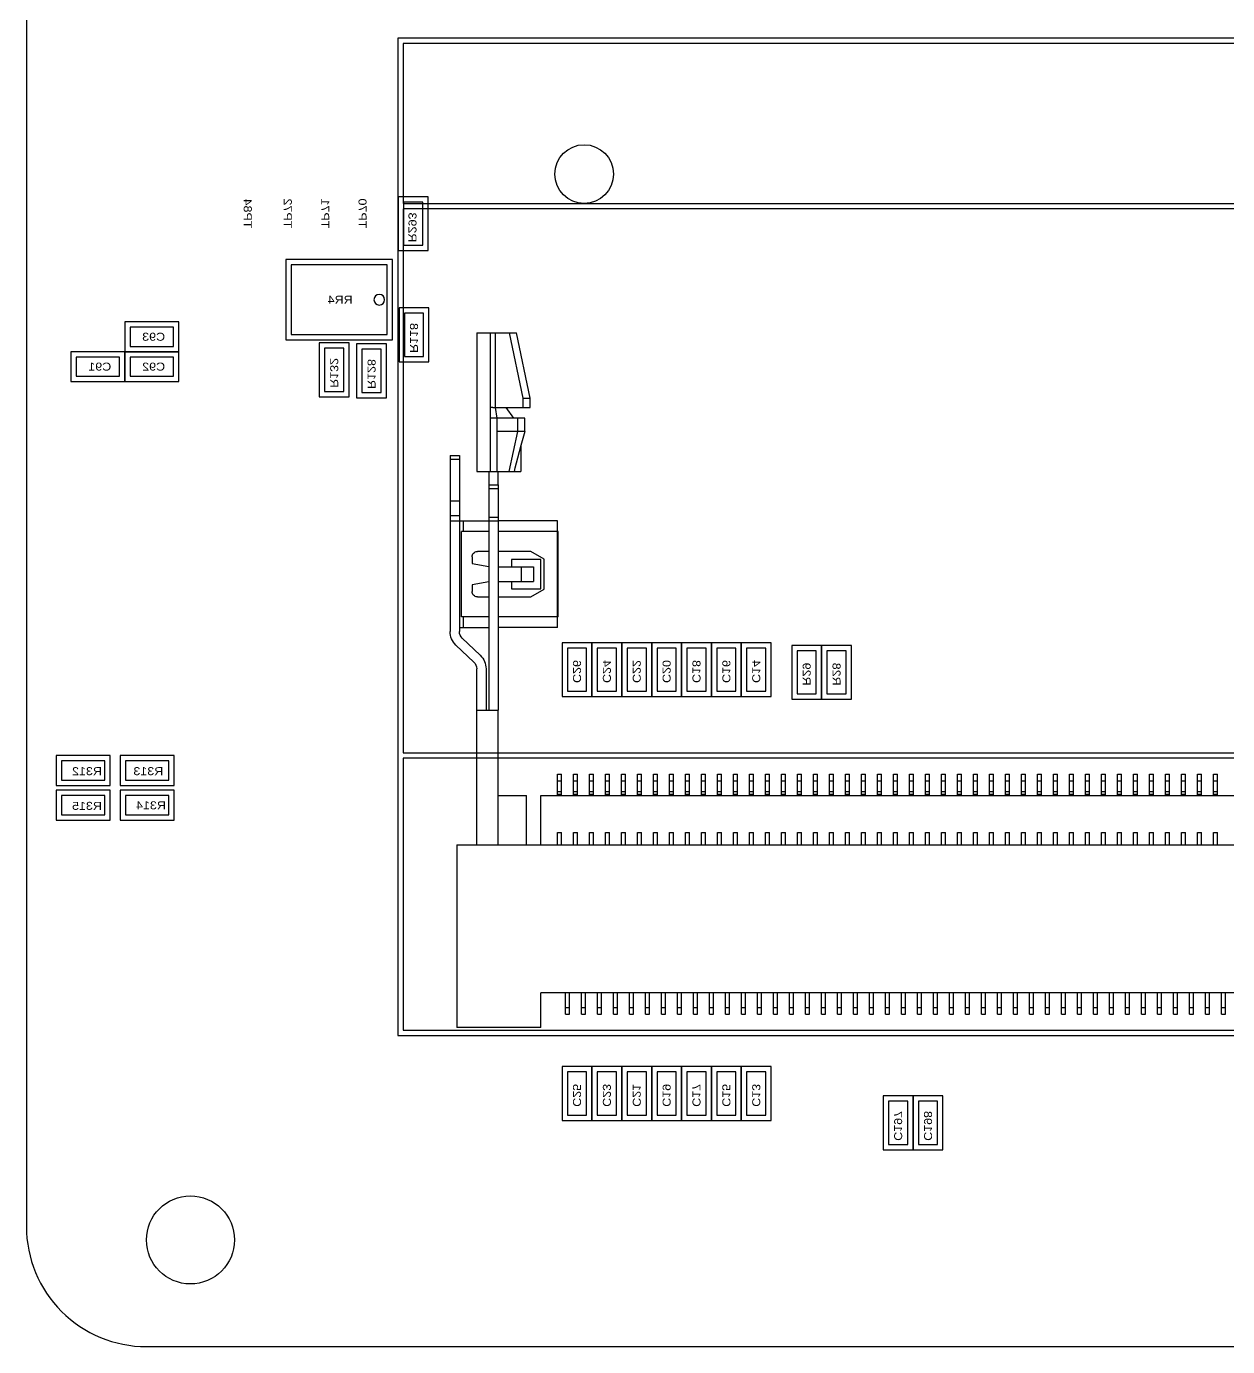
# Model space of a CAD drawing. Extents: x -18.2 to 71.8, y -18 to 72.
# Drawn here: x -18.23 to 26.8, y -17.96 to 31.54 of the extents above; entities that cross this region are included whole.
import ezdxf

# ---------------------------------------------------------------- set-up
doc = ezdxf.new("R2010")
doc.units = 0
for name, color, linetype in [('BOARD', 85, 'CONTINUOUS'), ('COMPONENTI', 12, 'CONTINUOUS'), ('REFERENCE', 142, 'CONTINUOUS')]:
    doc.layers.add(name, color=color, linetype=linetype)

msp = doc.modelspace()

# ---------------------------------------------------------------- linework, layer by layer
at = {"layer": 'BOARD'}
msp.add_lwpolyline([(-13.73, -17.96), (67.27, -17.96, 0.414214), (71.77, -13.46), (71.77, 67.54, 0.414214), (67.27, 72.04), (-13.73, 72.04, 0.414214), (-18.23, 67.54), (-18.23, -13.46, 0.414214)], format="xyb", close=True, dxfattribs=at)
at = {"layer": 'BOARD', "linetype": 'BYBLOCK'}
for centre, radius in [((2.68, 26), 1.1), ((-12.08, -13.96), 1.65)]:
    msp.add_circle(centre, radius, dxfattribs=at)
at = {"layer": 'COMPONENTI'}
for points in [[(71.1, -6.3), (71.1, 31.1), (-4.3, 31.1), (-4.3, -6.3)], [(-4.1, 24.9), (70.9, 24.9), (70.9, 30.9), (-4.1, 30.9)], [(-3.17, 25.15), (-4.29, 25.15), (-4.29, 23.13), (-3.17, 23.13)], [(-3.37, 23.33), (-3.37, 24.95), (-4.09, 24.95), (-4.09, 23.33)], [(-4.1, 4.3), (70.9, 4.3), (70.9, 24.7), (-4.1, 24.7)], [(-4.5, 19.79), (-4.5, 22.79), (-8.5, 22.79), (-8.5, 19.79)], [(-8.3, 19.99), (-4.7, 19.99), (-4.7, 22.59), (-8.3, 22.59)], [(-3.14, 20.98), (-4.26, 20.98), (-4.26, 18.96), (-3.14, 18.96)], [(-12.52, 19.34), (-12.52, 20.46), (-14.54, 20.46), (-14.54, 19.34)], [(-3.34, 19.16), (-3.34, 20.78), (-4.06, 20.78), (-4.06, 19.16)], [(-14.34, 19.54), (-12.72, 19.54), (-12.72, 20.26), (-14.34, 20.26)], [(-16.56, 19.34), (-16.56, 18.22), (-14.54, 18.22), (-14.54, 19.34)], [(-12.52, 18.22), (-12.52, 19.34), (-14.54, 19.34), (-14.54, 18.22)], [(-6.13, 19.67), (-7.25, 19.67), (-7.25, 17.65), (-6.13, 17.65)], [(-6.33, 17.85), (-6.33, 19.47), (-7.05, 19.47), (-7.05, 17.85)], [(-5.85, 17.61), (-4.73, 17.61), (-4.73, 19.63), (-5.85, 19.63)], [(-5.65, 19.43), (-5.65, 17.81), (-4.93, 17.81), (-4.93, 19.43)], [(-14.74, 19.14), (-16.36, 19.14), (-16.36, 18.42), (-14.74, 18.42)], [(-14.34, 18.42), (-12.72, 18.42), (-12.72, 19.14), (-14.34, 19.14)], [(1.85, 6.41), (2.97, 6.41), (2.97, 8.43), (1.85, 8.43)], [(2.97, 6.41), (4.09, 6.41), (4.09, 8.43), (2.97, 8.43)], [(4.09, 6.41), (5.21, 6.41), (5.21, 8.43), (4.09, 8.43)], [(5.21, 6.41), (6.33, 6.41), (6.33, 8.43), (5.21, 8.43)], [(6.33, 6.41), (7.45, 6.41), (7.45, 8.43), (6.33, 8.43)], [(7.45, 6.41), (8.57, 6.41), (8.57, 8.43), (7.45, 8.43)], [(8.57, 6.41), (9.69, 6.41), (9.69, 8.43), (8.57, 8.43)], [(2.05, 8.23), (2.05, 6.61), (2.77, 6.61), (2.77, 8.23)], [(3.17, 8.23), (3.17, 6.61), (3.89, 6.61), (3.89, 8.23)], [(4.29, 8.23), (4.29, 6.61), (5.01, 6.61), (5.01, 8.23)], [(5.41, 8.23), (5.41, 6.61), (6.13, 6.61), (6.13, 8.23)], [(6.53, 8.23), (6.53, 6.61), (7.25, 6.61), (7.25, 8.23)], [(7.65, 8.23), (7.65, 6.61), (8.37, 6.61), (8.37, 8.23)], [(8.77, 8.23), (8.77, 6.61), (9.49, 6.61), (9.49, 8.23)], [(10.46, 6.31), (11.58, 6.31), (11.58, 8.33), (10.46, 8.33)], [(10.66, 8.13), (10.66, 6.51), (11.38, 6.51), (11.38, 8.13)], [(11.58, 6.31), (12.7, 6.31), (12.7, 8.33), (11.58, 8.33)], [(11.78, 8.13), (11.78, 6.51), (12.5, 6.51), (12.5, 8.13)], [(-15.09, 3.08), (-15.09, 4.2), (-17.11, 4.2), (-17.11, 3.08)], [(-16.91, 3.28), (-15.29, 3.28), (-15.29, 4), (-16.91, 4)], [(-12.69, 3.08), (-12.69, 4.2), (-14.71, 4.2), (-14.71, 3.08)], [(-14.51, 3.28), (-12.89, 3.28), (-12.89, 4), (-14.51, 4)], [(-4.1, -6.1), (70.9, -6.1), (70.9, 4.1), (-4.1, 4.1)], [(-15.09, 1.78), (-15.09, 2.9), (-17.11, 2.9), (-17.11, 1.78)], [(-16.91, 1.98), (-15.29, 1.98), (-15.29, 2.7), (-16.91, 2.7)], [(-14.71, 2.9), (-14.71, 1.78), (-12.69, 1.78), (-12.69, 2.9)], [(-12.89, 2.7), (-14.51, 2.7), (-14.51, 1.98), (-12.89, 1.98)], [(1.85, -9.48), (2.97, -9.48), (2.97, -7.46), (1.85, -7.46)], [(2.05, -7.66), (2.05, -9.28), (2.77, -9.28), (2.77, -7.66)], [(2.97, -9.48), (4.09, -9.48), (4.09, -7.46), (2.97, -7.46)], [(3.17, -7.66), (3.17, -9.28), (3.89, -9.28), (3.89, -7.66)], [(4.09, -9.48), (5.21, -9.48), (5.21, -7.46), (4.09, -7.46)], [(4.29, -7.66), (4.29, -9.28), (5.01, -9.28), (5.01, -7.66)], [(5.21, -9.48), (6.33, -9.48), (6.33, -7.46), (5.21, -7.46)], [(5.41, -7.66), (5.41, -9.28), (6.13, -9.28), (6.13, -7.66)], [(6.33, -9.48), (7.45, -9.48), (7.45, -7.46), (6.33, -7.46)], [(6.53, -7.66), (6.53, -9.28), (7.25, -9.28), (7.25, -7.66)], [(7.45, -9.48), (8.57, -9.48), (8.57, -7.46), (7.45, -7.46)], [(7.65, -7.66), (7.65, -9.28), (8.37, -9.28), (8.37, -7.66)], [(8.57, -9.48), (9.69, -9.48), (9.69, -7.46), (8.57, -7.46)], [(8.77, -7.66), (8.77, -9.28), (9.49, -9.28), (9.49, -7.66)], [(13.89, -10.58), (15.01, -10.58), (15.01, -8.56), (13.89, -8.56)], [(14.09, -8.76), (14.09, -10.38), (14.81, -10.38), (14.81, -8.76)], [(15.01, -10.58), (16.13, -10.58), (16.13, -8.56), (15.01, -8.56)], [(15.21, -8.76), (15.21, -10.38), (15.93, -10.38), (15.93, -8.76)]]:
    msp.add_lwpolyline(points, close=True, dxfattribs=at)
msp.add_lwpolyline([(-4.8, 21.29, 1), (-5.2, 21.29, 1)], format="xyb", close=True, dxfattribs=at)
for points in [[(-1.35, 20.05), (0.145, 20.05)], [(-1.35, 20.05), (-1.35, 14.85)], [(-0.85, 20.05), (-0.85, 14.85)], [(-0.6441, 17.25), (-0.6441, 20.05)], [(0.3898, 17.6), (-0.1144, 20.05)], [(0.65, 17.6), (0.145, 20.05)], [(0.3898, 17.6), (0.65, 17.6)], [(0.3898, 17.25), (0.3898, 17.6)], [(0.65, 17.25), (0.65, 17.6)], [(-0.85, 17.25), (-0.8233, 17.25)], [(0.4507, 16.85), (-0.85, 16.85)], [(-0.6441, 17.25), (0.65, 17.25)], [(-0.5831, 16.85), (-0.6441, 17.25)], [(-0.5831, 14.85), (-0.5831, 16.85)], [(0.0457, 16.85), (-0.25, 17.25)], [(0.1953, 16.35), (0.1953, 16.85)], [(0.4507, 16.35), (0.4507, 16.85)], [(0.4507, 16.35), (-0.5831, 16.35)], [(-0.1382, 14.85), (0.1953, 16.35)], [(0.4507, 16.35), (0.3097, 15.8284)], [(-2.35, 15.45), (-2, 15.45)], [(-2.35, 15.45), (-2.35, 8.85)], [(-2, 15.45), (-2, 8.85)], [(0.3097, 15.8284), (0.18, 15.3418)], [(0.3, 15.792), (0.3, 14.85)], [(-2.35, 15.3118), (-2, 15.3118)], [(-1.35, 14.85), (0.3, 14.85)], [(-0.9, 14.85), (-0.9, 14.35)], [(-0.55, 14.35), (-0.55, 14.85)], [(0.0859, 14.9807), (0.0524, 14.85)], [(0.0682, 14.9112), (0.0527, 14.85)], [(0.18, 15.3418), (0.0853, 14.9781)], [(-0.9, 14.35), (-0.55, 14.35)], [(-0.9, 14.35), (-0.9, 5.9)], [(-0.9, 14.2109), (-0.55, 14.2109)], [(-0.55, 14.35), (-0.55, 5.9)], [(-2.35, 13.7528), (-2, 13.7528)], [(-2.35, 13.2), (-2, 13.2)], [(-2.35, 13), (-0.9, 13)], [(-1.85, 12.6), (-1.85, 13)], [(-0.9, 13.1391), (-0.55, 13.1391)], [(-0.9, 13), (-0.55, 13)], [(1.675, 13), (-0.55, 13)], [(1.675, 9), (1.675, 13)], [(-0.9, 12.6), (-1.925, 12.6)], [(-1.925, 9.4), (-1.925, 12.6)], [(1.7, 12.6), (-0.55, 12.6)], [(1.7, 9.4), (1.7, 12.6)], [(-1.525, 11.65), (-1.525, 11.4)], [(-1.525, 11.4), (-0.9, 11.2884)], [(-0.9, 11.85), (-1.325, 11.85)], [(0.675, 11.85), (-0.55, 11.85)], [(1.05, 11.55), (-0.05, 11.55)], [(-0.05, 11.55), (-0.05, 11.275)], [(1.175, 11.5613), (0.675, 11.85)], [(1.05, 10.45), (1.05, 11.55)], [(1.175, 10.4387), (1.175, 11.5613)], [(-0.55, 11.275), (0.775, 11.275)], [(0.325, 10.725), (0.325, 11.275)], [(0.775, 11.275), (0.775, 10.725)], [(-0.9, 10.7116), (-1.525, 10.6)], [(-1.525, 10.6), (-1.525, 10.35)], [(-0.55, 10.725), (0.775, 10.725)], [(-0.05, 10.725), (-0.05, 10.45)], [(-0.05, 10.45), (1.05, 10.45)], [(0.675, 10.15), (1.175, 10.4387)], [(-1.325, 10.15), (-0.9, 10.15)], [(-0.55, 10.15), (0.675, 10.15)], [(-2, 9), (-0.9, 9)], [(-0.9, 9.4), (-1.925, 9.4)], [(-1.85, 9), (-1.85, 9.4)], [(1.7, 9.4), (-0.55, 9.4)], [(1.675, 9), (-0.55, 9)], [(-1.8909, 8.5961), (-1.2182, 7.9578)], [(-1.4591, 7.7039), (-2.1318, 8.3422)], [(-1.35, 0.85), (-1.35, 7.45)], [(-1, 7.45), (-1, 5.9)], [(-1.35, 5.9), (-0.55, 5.9)], [(-0.55, 0.85), (-0.55, 5.9)], [(1.675, 3.5), (1.825, 3.5)], [(1.675, 2.7), (1.675, 3.5)], [(1.825, 2.7), (1.825, 3.5)], [(2.275, 3.5), (2.425, 3.5)], [(2.275, 2.7), (2.275, 3.5)], [(2.425, 2.7), (2.425, 3.5)], [(2.875, 3.5), (3.025, 3.5)], [(2.875, 2.7), (2.875, 3.5)], [(3.025, 2.7), (3.025, 3.5)], [(3.475, 3.5), (3.625, 3.5)], [(3.475, 2.7), (3.475, 3.5)], [(3.625, 2.7), (3.625, 3.5)], [(4.075, 3.5), (4.225, 3.5)], [(4.075, 2.7), (4.075, 3.5)], [(4.225, 2.7), (4.225, 3.5)], [(4.675, 3.5), (4.825, 3.5)], [(4.675, 2.7), (4.675, 3.5)], [(4.825, 2.7), (4.825, 3.5)], [(5.275, 3.5), (5.425, 3.5)], [(5.275, 2.7), (5.275, 3.5)], [(5.425, 2.7), (5.425, 3.5)], [(5.875, 3.5), (6.025, 3.5)], [(5.875, 2.7), (5.875, 3.5)], [(6.025, 2.7), (6.025, 3.5)], [(6.475, 3.5), (6.625, 3.5)], [(6.475, 2.7), (6.475, 3.5)], [(6.625, 2.7), (6.625, 3.5)], [(7.075, 3.5), (7.225, 3.5)], [(7.075, 2.7), (7.075, 3.5)], [(7.225, 2.7), (7.225, 3.5)], [(7.675, 3.5), (7.825, 3.5)], [(7.675, 2.7), (7.675, 3.5)], [(7.825, 2.7), (7.825, 3.5)], [(8.275, 3.5), (8.425, 3.5)], [(8.275, 2.7), (8.275, 3.5)], [(8.425, 2.7), (8.425, 3.5)], [(8.875, 3.5), (9.025, 3.5)], [(8.875, 2.7), (8.875, 3.5)], [(9.025, 2.7), (9.025, 3.5)], [(9.475, 3.5), (9.625, 3.5)], [(9.475, 2.7), (9.475, 3.5)], [(9.625, 2.7), (9.625, 3.5)], [(10.075, 3.5), (10.225, 3.5)], [(10.075, 2.7), (10.075, 3.5)], [(10.225, 2.7), (10.225, 3.5)], [(10.675, 3.5), (10.825, 3.5)], [(10.675, 2.7), (10.675, 3.5)], [(10.825, 2.7), (10.825, 3.5)], [(11.275, 3.5), (11.425, 3.5)], [(11.275, 2.7), (11.275, 3.5)], [(11.425, 2.7), (11.425, 3.5)], [(11.875, 3.5), (12.025, 3.5)], [(11.875, 2.7), (11.875, 3.5)], [(12.025, 2.7), (12.025, 3.5)], [(12.475, 3.5), (12.625, 3.5)], [(12.475, 2.7), (12.475, 3.5)], [(12.625, 2.7), (12.625, 3.5)], [(13.075, 3.5), (13.225, 3.5)], [(13.075, 2.7), (13.075, 3.5)], [(13.225, 2.7), (13.225, 3.5)], [(13.675, 3.5), (13.825, 3.5)], [(13.675, 2.7), (13.675, 3.5)], [(13.825, 2.7), (13.825, 3.5)], [(14.275, 3.5), (14.425, 3.5)], [(14.275, 2.7), (14.275, 3.5)], [(14.425, 2.7), (14.425, 3.5)], [(14.875, 3.5), (15.025, 3.5)], [(14.875, 2.7), (14.875, 3.5)], [(15.025, 2.7), (15.025, 3.5)], [(15.475, 3.5), (15.625, 3.5)], [(15.475, 2.7), (15.475, 3.5)], [(15.625, 2.7), (15.625, 3.5)], [(16.075, 3.5), (16.225, 3.5)], [(16.075, 2.7), (16.075, 3.5)], [(16.225, 2.7), (16.225, 3.5)], [(16.675, 3.5), (16.825, 3.5)], [(16.675, 2.7), (16.675, 3.5)], [(16.825, 2.7), (16.825, 3.5)], [(17.275, 3.5), (17.425, 3.5)], [(17.275, 2.7), (17.275, 3.5)], [(17.425, 2.7), (17.425, 3.5)], [(17.875, 3.5), (18.025, 3.5)], [(17.875, 2.7), (17.875, 3.5)], [(18.025, 2.7), (18.025, 3.5)], [(18.475, 3.5), (18.625, 3.5)], [(18.475, 2.7), (18.475, 3.5)], [(18.625, 2.7), (18.625, 3.5)], [(19.075, 3.5), (19.225, 3.5)], [(19.075, 2.7), (19.075, 3.5)], [(19.225, 2.7), (19.225, 3.5)], [(19.675, 3.5), (19.825, 3.5)], [(19.675, 2.7), (19.675, 3.5)], [(19.825, 2.7), (19.825, 3.5)], [(20.275, 3.5), (20.425, 3.5)], [(20.275, 2.7), (20.275, 3.5)], [(20.425, 2.7), (20.425, 3.5)], [(20.875, 3.5), (21.025, 3.5)], [(20.875, 2.7), (20.875, 3.5)], [(21.025, 2.7), (21.025, 3.5)], [(21.475, 3.5), (21.625, 3.5)], [(21.475, 2.7), (21.475, 3.5)], [(21.625, 2.7), (21.625, 3.5)], [(22.075, 3.5), (22.225, 3.5)], [(22.075, 2.7), (22.075, 3.5)], [(22.225, 2.7), (22.225, 3.5)], [(22.675, 3.5), (22.825, 3.5)], [(22.675, 2.7), (22.675, 3.5)], [(22.825, 2.7), (22.825, 3.5)], [(23.275, 3.5), (23.425, 3.5)], [(23.275, 2.7), (23.275, 3.5)], [(23.425, 2.7), (23.425, 3.5)], [(23.875, 3.5), (24.025, 3.5)], [(23.875, 2.7), (23.875, 3.5)], [(24.025, 2.7), (24.025, 3.5)], [(24.475, 3.5), (24.625, 3.5)], [(24.475, 2.7), (24.475, 3.5)], [(24.625, 2.7), (24.625, 3.5)], [(25.075, 3.5), (25.225, 3.5)], [(25.075, 2.7), (25.075, 3.5)], [(25.225, 2.7), (25.225, 3.5)], [(25.675, 3.5), (25.825, 3.5)], [(25.675, 2.7), (25.675, 3.5)], [(25.825, 2.7), (25.825, 3.5)], [(26.275, 3.5), (26.425, 3.5)], [(26.275, 2.7), (26.275, 3.5)], [(26.425, 2.7), (26.425, 3.5)], [(1.675, 3.25), (1.825, 3.25)], [(2.275, 3.25), (2.425, 3.25)], [(2.875, 3.25), (3.025, 3.25)], [(3.475, 3.25), (3.625, 3.25)], [(4.075, 3.25), (4.225, 3.25)], [(4.675, 3.25), (4.825, 3.25)], [(5.275, 3.25), (5.425, 3.25)], [(5.875, 3.25), (6.025, 3.25)], [(6.475, 3.25), (6.625, 3.25)], [(7.075, 3.25), (7.225, 3.25)], [(7.675, 3.25), (7.825, 3.25)], [(8.275, 3.25), (8.425, 3.25)], [(8.875, 3.25), (9.025, 3.25)], [(9.475, 3.25), (9.625, 3.25)], [(10.075, 3.25), (10.225, 3.25)], [(10.675, 3.25), (10.825, 3.25)], [(11.275, 3.25), (11.425, 3.25)], [(11.875, 3.25), (12.025, 3.25)], [(12.475, 3.25), (12.625, 3.25)], [(13.075, 3.25), (13.225, 3.25)], [(13.675, 3.25), (13.825, 3.25)], [(14.275, 3.25), (14.425, 3.25)], [(14.875, 3.25), (15.025, 3.25)], [(15.475, 3.25), (15.625, 3.25)], [(16.075, 3.25), (16.225, 3.25)], [(16.675, 3.25), (16.825, 3.25)], [(17.275, 3.25), (17.425, 3.25)], [(17.875, 3.25), (18.025, 3.25)], [(18.475, 3.25), (18.625, 3.25)], [(19.075, 3.25), (19.225, 3.25)], [(19.675, 3.25), (19.825, 3.25)], [(20.275, 3.25), (20.425, 3.25)], [(20.875, 3.25), (21.025, 3.25)], [(21.475, 3.25), (21.625, 3.25)], [(22.075, 3.25), (22.225, 3.25)], [(22.675, 3.25), (22.825, 3.25)], [(23.275, 3.25), (23.425, 3.25)], [(23.875, 3.25), (24.025, 3.25)], [(24.475, 3.25), (24.625, 3.25)], [(25.075, 3.25), (25.225, 3.25)], [(25.675, 3.25), (25.825, 3.25)], [(26.275, 3.25), (26.425, 3.25)], [(-0.55, 2.7), (0.52, 2.7)], [(0.52, 0.85), (0.52, 2.7)], [(1.05, 2.7), (49.6, 2.7)], [(1.05, 0.85), (1.05, 2.7)], [(1.675, 2.85), (1.825, 2.85)], [(1.675, 2.75), (1.825, 2.75)], [(2.275, 2.85), (2.425, 2.85)], [(2.275, 2.75), (2.425, 2.75)], [(2.875, 2.85), (3.025, 2.85)], [(2.875, 2.75), (3.025, 2.75)], [(3.475, 2.85), (3.625, 2.85)], [(3.475, 2.75), (3.625, 2.75)], [(4.075, 2.85), (4.225, 2.85)], [(4.075, 2.75), (4.225, 2.75)], [(4.675, 2.85), (4.825, 2.85)], [(4.675, 2.75), (4.825, 2.75)], [(5.275, 2.85), (5.425, 2.85)], [(5.275, 2.75), (5.425, 2.75)], [(5.875, 2.85), (6.025, 2.85)], [(5.875, 2.75), (6.025, 2.75)], [(6.475, 2.85), (6.625, 2.85)], [(6.475, 2.75), (6.625, 2.75)], [(7.075, 2.85), (7.225, 2.85)], [(7.075, 2.75), (7.225, 2.75)], [(7.675, 2.85), (7.825, 2.85)], [(7.675, 2.75), (7.825, 2.75)], [(8.275, 2.85), (8.425, 2.85)], [(8.275, 2.75), (8.425, 2.75)], [(8.875, 2.85), (9.025, 2.85)], [(8.875, 2.75), (9.025, 2.75)], [(9.475, 2.85), (9.625, 2.85)], [(9.475, 2.75), (9.625, 2.75)], [(10.075, 2.85), (10.225, 2.85)], [(10.075, 2.75), (10.225, 2.75)], [(10.675, 2.85), (10.825, 2.85)], [(10.675, 2.75), (10.825, 2.75)], [(11.275, 2.85), (11.425, 2.85)], [(11.275, 2.75), (11.425, 2.75)], [(11.875, 2.85), (12.025, 2.85)], [(11.875, 2.75), (12.025, 2.75)], [(12.475, 2.85), (12.625, 2.85)], [(12.475, 2.75), (12.625, 2.75)], [(13.075, 2.85), (13.225, 2.85)], [(13.075, 2.75), (13.225, 2.75)], [(13.675, 2.85), (13.825, 2.85)], [(13.675, 2.75), (13.825, 2.75)], [(14.275, 2.85), (14.425, 2.85)], [(14.275, 2.75), (14.425, 2.75)], [(14.875, 2.85), (15.025, 2.85)], [(14.875, 2.75), (15.025, 2.75)], [(15.475, 2.85), (15.625, 2.85)], [(15.475, 2.75), (15.625, 2.75)], [(16.075, 2.85), (16.225, 2.85)], [(16.075, 2.75), (16.225, 2.75)], [(16.675, 2.85), (16.825, 2.85)], [(16.675, 2.75), (16.825, 2.75)], [(17.275, 2.85), (17.425, 2.85)], [(17.275, 2.75), (17.425, 2.75)], [(17.875, 2.85), (18.025, 2.85)], [(17.875, 2.75), (18.025, 2.75)], [(18.475, 2.85), (18.625, 2.85)], [(18.475, 2.75), (18.625, 2.75)], [(19.075, 2.85), (19.225, 2.85)], [(19.075, 2.75), (19.225, 2.75)], [(19.675, 2.85), (19.825, 2.85)], [(19.675, 2.75), (19.825, 2.75)], [(20.275, 2.85), (20.425, 2.85)], [(20.275, 2.75), (20.425, 2.75)], [(20.875, 2.85), (21.025, 2.85)], [(20.875, 2.75), (21.025, 2.75)], [(21.475, 2.85), (21.625, 2.85)], [(21.475, 2.75), (21.625, 2.75)], [(22.075, 2.85), (22.225, 2.85)], [(22.075, 2.75), (22.225, 2.75)], [(22.675, 2.85), (22.825, 2.85)], [(22.675, 2.75), (22.825, 2.75)], [(23.275, 2.85), (23.425, 2.85)], [(23.275, 2.75), (23.425, 2.75)], [(23.875, 2.85), (24.025, 2.85)], [(23.875, 2.75), (24.025, 2.75)], [(24.475, 2.85), (24.625, 2.85)], [(24.475, 2.75), (24.625, 2.75)], [(25.075, 2.85), (25.225, 2.85)], [(25.075, 2.75), (25.225, 2.75)], [(25.675, 2.85), (25.825, 2.85)], [(25.675, 2.75), (25.825, 2.75)], [(26.275, 2.85), (26.425, 2.85)], [(26.275, 2.75), (26.425, 2.75)], [(1.675, 1.3086), (1.825, 1.3086)], [(1.675, 0.85), (1.675, 1.3086)], [(1.825, 0.85), (1.825, 1.3086)], [(2.275, 1.3086), (2.425, 1.3086)], [(2.275, 0.85), (2.275, 1.3086)], [(2.425, 0.85), (2.425, 1.3086)], [(2.875, 1.3086), (3.025, 1.3086)], [(2.875, 0.85), (2.875, 1.3086)], [(3.025, 0.85), (3.025, 1.3086)], [(3.475, 1.3086), (3.625, 1.3086)], [(3.475, 0.85), (3.475, 1.3086)], [(3.625, 0.85), (3.625, 1.3086)], [(4.075, 1.3086), (4.225, 1.3086)], [(4.075, 0.85), (4.075, 1.3086)], [(4.225, 0.85), (4.225, 1.3086)], [(4.675, 1.3086), (4.825, 1.3086)], [(4.675, 0.85), (4.675, 1.3086)], [(4.825, 0.85), (4.825, 1.3086)], [(5.275, 1.3086), (5.425, 1.3086)], [(5.275, 0.85), (5.275, 1.3086)], [(5.425, 0.85), (5.425, 1.3086)], [(5.875, 1.3086), (6.025, 1.3086)], [(5.875, 0.85), (5.875, 1.3086)], [(6.025, 0.85), (6.025, 1.3086)], [(6.475, 1.3086), (6.625, 1.3086)], [(6.475, 0.85), (6.475, 1.3086)], [(6.625, 0.85), (6.625, 1.3086)], [(7.075, 1.3086), (7.225, 1.3086)], [(7.075, 0.85), (7.075, 1.3086)], [(7.225, 0.85), (7.225, 1.3086)], [(7.675, 1.3086), (7.825, 1.3086)], [(7.675, 0.85), (7.675, 1.3086)], [(7.825, 0.85), (7.825, 1.3086)], [(8.275, 1.3086), (8.425, 1.3086)], [(8.275, 0.85), (8.275, 1.3086)], [(8.425, 0.85), (8.425, 1.3086)], [(8.875, 1.3086), (9.025, 1.3086)], [(8.875, 0.85), (8.875, 1.3086)], [(9.025, 0.85), (9.025, 1.3086)], [(9.475, 1.3086), (9.625, 1.3086)], [(9.475, 0.85), (9.475, 1.3086)], [(9.625, 0.85), (9.625, 1.3086)], [(10.075, 1.3086), (10.225, 1.3086)], [(10.075, 0.85), (10.075, 1.3086)], [(10.225, 0.85), (10.225, 1.3086)], [(10.675, 1.3086), (10.825, 1.3086)], [(10.675, 0.85), (10.675, 1.3086)], [(10.825, 0.85), (10.825, 1.3086)], [(11.275, 1.3086), (11.425, 1.3086)], [(11.275, 0.85), (11.275, 1.3086)], [(11.425, 0.85), (11.425, 1.3086)], [(11.875, 1.3086), (12.025, 1.3086)], [(11.875, 0.85), (11.875, 1.3086)], [(12.025, 0.85), (12.025, 1.3086)], [(12.475, 1.3086), (12.625, 1.3086)], [(12.475, 0.85), (12.475, 1.3086)], [(12.625, 0.85), (12.625, 1.3086)], [(13.075, 1.3086), (13.225, 1.3086)], [(13.075, 0.85), (13.075, 1.3086)], [(13.225, 0.85), (13.225, 1.3086)], [(13.675, 1.3086), (13.825, 1.3086)], [(13.675, 0.85), (13.675, 1.3086)], [(13.825, 0.85), (13.825, 1.3086)], [(14.275, 1.3086), (14.425, 1.3086)], [(14.275, 0.85), (14.275, 1.3086)], [(14.425, 0.85), (14.425, 1.3086)], [(14.875, 1.3086), (15.025, 1.3086)], [(14.875, 0.85), (14.875, 1.3086)], [(15.025, 0.85), (15.025, 1.3086)], [(15.475, 1.3086), (15.625, 1.3086)], [(15.475, 0.85), (15.475, 1.3086)], [(15.625, 0.85), (15.625, 1.3086)], [(16.075, 1.3086), (16.225, 1.3086)], [(16.075, 0.85), (16.075, 1.3086)], [(16.225, 0.85), (16.225, 1.3086)], [(16.675, 1.3086), (16.825, 1.3086)], [(16.675, 0.85), (16.675, 1.3086)], [(16.825, 0.85), (16.825, 1.3086)], [(17.275, 1.3086), (17.425, 1.3086)], [(17.275, 0.85), (17.275, 1.3086)], [(17.425, 0.85), (17.425, 1.3086)], [(17.875, 1.3086), (18.025, 1.3086)], [(17.875, 0.85), (17.875, 1.3086)], [(18.025, 0.85), (18.025, 1.3086)], [(18.475, 1.3086), (18.625, 1.3086)], [(18.475, 0.85), (18.475, 1.3086)], [(18.625, 0.85), (18.625, 1.3086)], [(19.075, 1.3086), (19.225, 1.3086)], [(19.075, 0.85), (19.075, 1.3086)], [(19.225, 0.85), (19.225, 1.3086)], [(19.675, 1.3086), (19.825, 1.3086)], [(19.675, 0.85), (19.675, 1.3086)], [(19.825, 0.85), (19.825, 1.3086)], [(20.275, 1.3086), (20.425, 1.3086)], [(20.275, 0.85), (20.275, 1.3086)], [(20.425, 0.85), (20.425, 1.3086)], [(20.875, 1.3086), (21.025, 1.3086)], [(20.875, 0.85), (20.875, 1.3086)], [(21.025, 0.85), (21.025, 1.3086)], [(21.475, 1.3086), (21.625, 1.3086)], [(21.475, 0.85), (21.475, 1.3086)], [(21.625, 0.85), (21.625, 1.3086)], [(22.075, 1.3086), (22.225, 1.3086)], [(22.075, 0.85), (22.075, 1.3086)], [(22.225, 0.85), (22.225, 1.3086)], [(22.675, 1.3086), (22.825, 1.3086)], [(22.675, 0.85), (22.675, 1.3086)], [(22.825, 0.85), (22.825, 1.3086)], [(23.275, 1.3086), (23.425, 1.3086)], [(23.275, 0.85), (23.275, 1.3086)], [(23.425, 0.85), (23.425, 1.3086)], [(23.875, 1.3086), (24.025, 1.3086)], [(23.875, 0.85), (23.875, 1.3086)], [(24.025, 0.85), (24.025, 1.3086)], [(24.475, 1.3086), (24.625, 1.3086)], [(24.475, 0.85), (24.475, 1.3086)], [(24.625, 0.85), (24.625, 1.3086)], [(25.075, 1.3086), (25.225, 1.3086)], [(25.075, 0.85), (25.075, 1.3086)], [(25.225, 0.85), (25.225, 1.3086)], [(25.675, 1.3086), (25.825, 1.3086)], [(25.675, 0.85), (25.675, 1.3086)], [(25.825, 0.85), (25.825, 1.3086)], [(26.275, 1.3086), (26.425, 1.3086)], [(26.275, 0.85), (26.275, 1.3086)], [(26.425, 0.85), (26.425, 1.3086)], [(-2.1, 0.85), (68.9, 0.85)], [(-2.1, 0.85), (-2.1, -6)], [(65.75, -4.7), (1.05, -4.7)], [(1.05, -6), (1.05, -4.7)], [(1.975, -5.5), (1.975, -4.7)], [(2.125, -5.5), (2.125, -4.7)], [(2.575, -5.5), (2.575, -4.7)], [(2.725, -5.5), (2.725, -4.7)], [(3.175, -5.5), (3.175, -4.7)], [(3.325, -5.5), (3.325, -4.7)], [(3.775, -5.5), (3.775, -4.7)], [(3.925, -5.5), (3.925, -4.7)], [(4.375, -5.5), (4.375, -4.7)], [(4.525, -5.5), (4.525, -4.7)], [(4.975, -5.5), (4.975, -4.7)], [(5.125, -5.5), (5.125, -4.7)], [(5.575, -5.5), (5.575, -4.7)], [(5.725, -5.5), (5.725, -4.7)], [(6.175, -5.5), (6.175, -4.7)], [(6.325, -5.5), (6.325, -4.7)], [(6.775, -5.5), (6.775, -4.7)], [(6.925, -5.5), (6.925, -4.7)], [(7.375, -5.5), (7.375, -4.7)], [(7.525, -5.5), (7.525, -4.7)], [(7.975, -5.5), (7.975, -4.7)], [(8.125, -5.5), (8.125, -4.7)], [(8.575, -5.5), (8.575, -4.7)], [(8.725, -5.5), (8.725, -4.7)], [(9.175, -5.5), (9.175, -4.7)], [(9.325, -5.5), (9.325, -4.7)], [(9.775, -5.5), (9.775, -4.7)], [(9.925, -5.5), (9.925, -4.7)], [(10.375, -5.5), (10.375, -4.7)], [(10.525, -5.5), (10.525, -4.7)], [(10.975, -5.5), (10.975, -4.7)], [(11.125, -5.5), (11.125, -4.7)], [(11.575, -5.5), (11.575, -4.7)], [(11.725, -5.5), (11.725, -4.7)], [(12.175, -5.5), (12.175, -4.7)], [(12.325, -5.5), (12.325, -4.7)], [(12.775, -5.5), (12.775, -4.7)], [(12.925, -5.5), (12.925, -4.7)], [(13.375, -5.5), (13.375, -4.7)], [(13.525, -5.5), (13.525, -4.7)], [(13.975, -5.5), (13.975, -4.7)], [(14.125, -5.5), (14.125, -4.7)], [(14.575, -5.5), (14.575, -4.7)], [(14.725, -5.5), (14.725, -4.7)], [(15.175, -5.5), (15.175, -4.7)], [(15.325, -5.5), (15.325, -4.7)], [(15.775, -5.5), (15.775, -4.7)], [(15.925, -5.5), (15.925, -4.7)], [(16.375, -5.5), (16.375, -4.7)], [(16.525, -5.5), (16.525, -4.7)], [(16.975, -5.5), (16.975, -4.7)], [(17.125, -5.5), (17.125, -4.7)], [(17.575, -5.5), (17.575, -4.7)], [(17.725, -5.5), (17.725, -4.7)], [(18.175, -5.5), (18.175, -4.7)], [(18.325, -5.5), (18.325, -4.7)], [(18.775, -5.5), (18.775, -4.7)], [(18.925, -5.5), (18.925, -4.7)], [(19.375, -5.5), (19.375, -4.7)], [(19.525, -5.5), (19.525, -4.7)], [(19.975, -5.5), (19.975, -4.7)], [(20.125, -5.5), (20.125, -4.7)], [(20.575, -5.5), (20.575, -4.7)], [(20.725, -5.5), (20.725, -4.7)], [(21.175, -5.5), (21.175, -4.7)], [(21.325, -5.5), (21.325, -4.7)], [(21.775, -5.5), (21.775, -4.7)], [(21.925, -5.5), (21.925, -4.7)], [(22.375, -5.5), (22.375, -4.7)], [(22.525, -5.5), (22.525, -4.7)], [(22.975, -5.5), (22.975, -4.7)], [(23.125, -5.5), (23.125, -4.7)], [(23.575, -5.5), (23.575, -4.7)], [(23.725, -5.5), (23.725, -4.7)], [(24.175, -5.5), (24.175, -4.7)], [(24.325, -5.5), (24.325, -4.7)], [(24.775, -5.5), (24.775, -4.7)], [(24.925, -5.5), (24.925, -4.7)], [(25.375, -5.5), (25.375, -4.7)], [(25.525, -5.5), (25.525, -4.7)], [(25.975, -5.5), (25.975, -4.7)], [(26.125, -5.5), (26.125, -4.7)], [(26.575, -5.5), (26.575, -4.7)], [(26.725, -5.5), (26.725, -4.7)], [(1.975, -5.25), (2.125, -5.25)], [(2.575, -5.25), (2.725, -5.25)], [(3.175, -5.25), (3.325, -5.25)], [(3.775, -5.25), (3.925, -5.25)], [(4.375, -5.25), (4.525, -5.25)], [(4.975, -5.25), (5.125, -5.25)], [(5.575, -5.25), (5.725, -5.25)], [(6.175, -5.25), (6.325, -5.25)], [(6.775, -5.25), (6.925, -5.25)], [(7.375, -5.25), (7.525, -5.25)], [(7.975, -5.25), (8.125, -5.25)], [(8.575, -5.25), (8.725, -5.25)], [(9.175, -5.25), (9.325, -5.25)], [(9.775, -5.25), (9.925, -5.25)], [(10.375, -5.25), (10.525, -5.25)], [(10.975, -5.25), (11.125, -5.25)], [(11.575, -5.25), (11.725, -5.25)], [(12.175, -5.25), (12.325, -5.25)], [(12.775, -5.25), (12.925, -5.25)], [(13.375, -5.25), (13.525, -5.25)], [(13.975, -5.25), (14.125, -5.25)], [(14.575, -5.25), (14.725, -5.25)], [(15.175, -5.25), (15.325, -5.25)], [(15.775, -5.25), (15.925, -5.25)], [(16.375, -5.25), (16.525, -5.25)], [(16.975, -5.25), (17.125, -5.25)], [(17.575, -5.25), (17.725, -5.25)], [(18.175, -5.25), (18.325, -5.25)], [(18.775, -5.25), (18.925, -5.25)], [(19.375, -5.25), (19.525, -5.25)], [(19.975, -5.25), (20.125, -5.25)], [(20.575, -5.25), (20.725, -5.25)], [(21.175, -5.25), (21.325, -5.25)], [(21.775, -5.25), (21.925, -5.25)], [(22.375, -5.25), (22.525, -5.25)], [(22.975, -5.25), (23.125, -5.25)], [(23.575, -5.25), (23.725, -5.25)], [(24.175, -5.25), (24.325, -5.25)], [(24.775, -5.25), (24.925, -5.25)], [(25.375, -5.25), (25.525, -5.25)], [(25.975, -5.25), (26.125, -5.25)], [(26.575, -5.25), (26.725, -5.25)], [(1.975, -5.5), (2.125, -5.5)], [(2.575, -5.5), (2.725, -5.5)], [(3.175, -5.5), (3.325, -5.5)], [(3.775, -5.5), (3.925, -5.5)], [(4.375, -5.5), (4.525, -5.5)], [(4.975, -5.5), (5.125, -5.5)], [(5.575, -5.5), (5.725, -5.5)], [(6.175, -5.5), (6.325, -5.5)], [(6.775, -5.5), (6.925, -5.5)], [(7.375, -5.5), (7.525, -5.5)], [(7.975, -5.5), (8.125, -5.5)], [(8.575, -5.5), (8.725, -5.5)], [(9.175, -5.5), (9.325, -5.5)], [(9.775, -5.5), (9.925, -5.5)], [(10.375, -5.5), (10.525, -5.5)], [(10.975, -5.5), (11.125, -5.5)], [(11.575, -5.5), (11.725, -5.5)], [(12.175, -5.5), (12.325, -5.5)], [(12.775, -5.5), (12.925, -5.5)], [(13.375, -5.5), (13.525, -5.5)], [(13.975, -5.5), (14.125, -5.5)], [(14.575, -5.5), (14.725, -5.5)], [(15.175, -5.5), (15.325, -5.5)], [(15.775, -5.5), (15.925, -5.5)], [(16.375, -5.5), (16.525, -5.5)], [(16.975, -5.5), (17.125, -5.5)], [(17.575, -5.5), (17.725, -5.5)], [(18.175, -5.5), (18.325, -5.5)], [(18.775, -5.5), (18.925, -5.5)], [(19.375, -5.5), (19.525, -5.5)], [(19.975, -5.5), (20.125, -5.5)], [(20.575, -5.5), (20.725, -5.5)], [(21.175, -5.5), (21.325, -5.5)], [(21.775, -5.5), (21.925, -5.5)], [(22.375, -5.5), (22.525, -5.5)], [(22.975, -5.5), (23.125, -5.5)], [(23.575, -5.5), (23.725, -5.5)], [(24.175, -5.5), (24.325, -5.5)], [(24.775, -5.5), (24.925, -5.5)], [(25.375, -5.5), (25.525, -5.5)], [(25.975, -5.5), (26.125, -5.5)], [(26.575, -5.5), (26.725, -5.5)], [(1.05, -6), (-2.1, -6)]]:
    msp.add_lwpolyline(points, dxfattribs=at)
for points in [[(-0.7466, 17.2501, -0.003242), (-0.8233, 17.25)], [(-0.7466, 17.2501, -0.008974), (-0.6441, 17.25)], [(-1.525, 11.65, -0.414214), (-1.325, 11.85)], [(-1.325, 10.15, -0.414214), (-1.525, 10.35)], [(-2.1318, 8.3422, -0.205753), (-2.35, 8.85)], [(-1.8909, 8.5961, -0.205753), (-2, 8.85)], [(-1.2182, 7.9578, -0.205753), (-1, 7.45)], [(-1.4591, 7.7039, -0.205753), (-1.35, 7.45)]]:
    msp.add_lwpolyline(points, format="xyb", dxfattribs=at)

# ---------------------------------------------------------------- texts
at = {"layer": 'REFERENCE', "text_generation_flag": 2, "width": 1.166667}
for s, p in [('TP84', (-10.081, 23.962)), ('TP72', (-8.58, 23.965)), ('TP71', (-7.18, 23.965)), ('TP70', (-5.78, 23.965)), ('R293', (-3.9067, 23.44)), ('R118', (-3.85, 19.295)), ('R132', (-6.84, 17.985)), ('R128', (-5.44, 17.945)), ('C26', (2.26, 6.92)), ('C24', (3.38, 6.92)), ('C22', (4.5, 6.92)), ('C20', (5.62, 6.92)), ('C18', (6.74, 6.92)), ('C16', (7.86, 6.92)), ('C14', (8.98, 6.92)), ('R29', (10.87, 6.82)), ('R28', (11.99, 6.82)), ('C25', (2.26, -8.97)), ('C23', (3.38, -8.97)), ('C21', (4.5, -8.97)), ('C19', (5.62, -8.97)), ('C17', (6.74, -8.97)), ('C15', (7.86, -8.97)), ('C13', (8.98, -8.97)), ('C197', (14.3, -10.245)), ('C198', (15.42, -10.245))]:
    msp.add_text(s, height=0.3, rotation=270, dxfattribs=at).set_placement(p)
for s, p in [('RR4', (-6, 21.14)), ('C93', (-13.03, 19.75)), ('C91', (-15.05, 18.63)), ('C92', (-13.03, 18.63)), ('R312', (-15.4, 3.4633)), ('R313', (-13.1, 3.4633)), ('R314', (-13, 2.1833)), ('R315', (-15.4, 2.1633))]:
    msp.add_text(s, height=0.3, dxfattribs=at).set_placement(p)

doc.saveas('drawing.dxf')
